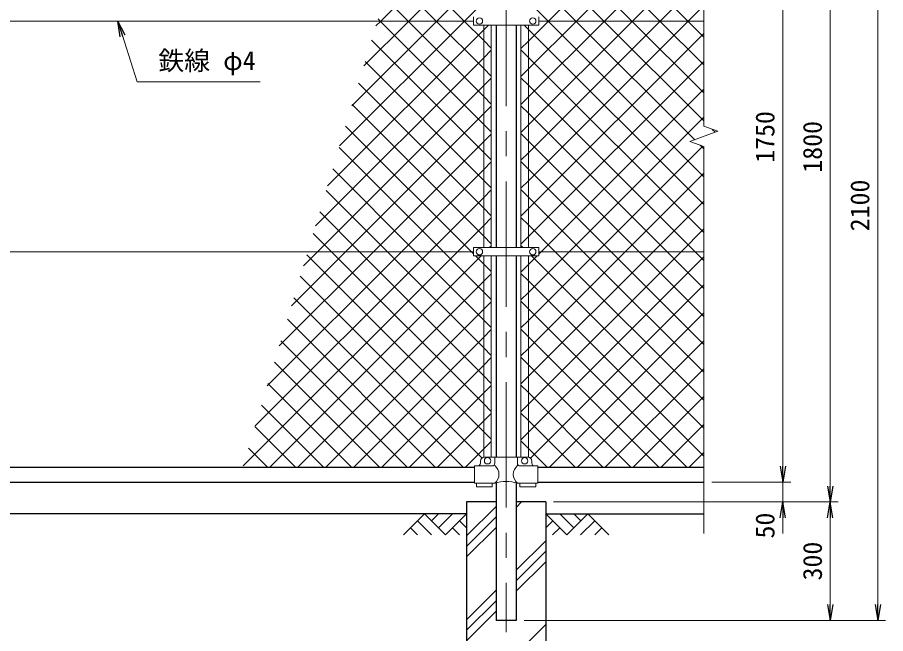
# Model space of a CAD drawing. Units: millimetres, scale not verified. Extents: x -4200 to 4200, y -2970 to 2970.
# Drawn here: x -2621 to -425, y -873 to 686 of the extents above; entities that cross this region are included whole.
import ezdxf
from ezdxf.enums import TextEntityAlignment as Align

# ---------------------------------------------------------------- set-up
doc = ezdxf.new("R2010")
doc.units = ezdxf.units.MM
doc.header["$LTSCALE"] = 10
doc.linetypes.add('USER1', pattern=[50.8, 31.75, -6.35, 6.35, -6.35])
for name, color, linetype, lineweight in [('0-1_D-BMK', 2, 'USER1', 13), ('0-2_D-STR1', 1, 'Continuous', 25), ('0-3_D-STR-DIM', 7, 'Continuous', 13), ('0-6_D-BGD', 7, 'Continuous', 25), ('0-7_D-STR4', 7, 'Continuous', 25), ('0-8_D-DCR-HCH', 7, 'Continuous', 13), ('0-9_D-STR3', 3, 'Continuous', 13), ('0-A_D-STR2', 7, 'Continuous', 13), ('0-B_D-STR-TXT', 7, 'Continuous', 13)]:
    doc.layers.add(name, color=color, linetype=linetype, lineweight=lineweight)
doc.layers.add('0-4_0', color=7, linetype='Continuous')
doc.styles.add('ＭＳ ゴシック', font='')
doc.styles.get('ＭＳ ゴシック').set_extended_font_data('MS Gothic')

# ---------------------------------------------------------------- blocks, each defined once
blk = doc.blocks.new('_Open')
at = {"layer": '0-4_0'}
blk.add_line((-10, 1.667), (0, 0), dxfattribs=at)
blk.add_lwpolyline([(-10, -1.667), (0, 0), (-10, 0)], dxfattribs=at)

msp = doc.modelspace()

# ---------------------------------------------------------------- linework, layer by layer
at = {"layer": '0-1_D-BMK'}
msp.add_line((-1384.65, 1287.29), (-1384.65, -869.77), dxfattribs=at)
at = {"layer": '0-2_D-STR1'}
for p, q in [((-1410.05, 666.73), (-1410.05, 103.73)), ((-1359.25, 666.73), (-1359.25, 103.73)), ((-1410.05, 82.73), (-1410.05, -426.77)), ((-1359.25, 82.73), (-1359.25, -426.77)), ((-3304.65, -451.77), (-1464.65, -451.77)), ((-1304.65, -451.77), (-884.65, -451.77)), ((-3304.65, -489.77), (-1464.65, -489.77)), ((-1410.05, -492.77), (-1410.05, -839.77)), ((-1359.25, -492.77), (-1359.25, -839.77)), ((-1304.65, -489.77), (-884.65, -489.77)), ((-1359.25, -839.77), (-1410.05, -839.77))]:
    msp.add_line(p, q, dxfattribs=at)
at = {"layer": '0-3_D-STR-DIM'}
for p, q in [((-884.65, 1285.23), (-884.65, 410.88)), ((-684.65, 1220.23), (-684.65, -449.77)), ((-564.65, 1220.23), (-564.65, -499.77)), ((-444.65, 1220.23), (-444.65, -799.77)), ((-919.89, 372.4), (-849.42, 398.05)), ((-849.42, 398.05), (-884.65, 410.88)), ((-884.65, 359.57), (-919.89, 372.4)), ((-884.65, 359.57), (-884.65, -619.77)), ((-684.65, -449.77), (-684.65, -409.77)), ((-864.65, -489.77), (-664.65, -489.77)), ((-864.65, -489.77), (-664.65, -489.77)), ((-684.65, -489.77), (-684.65, -539.77)), ((-1264.65, -539.77), (-664.65, -539.77)), ((-1264.65, -539.77), (-544.65, -539.77)), ((-1264.65, -539.77), (-544.65, -539.77)), ((-684.65, -579.77), (-684.65, -619.77)), ((-564.65, -579.77), (-564.65, -799.77)), ((-1339.25, -839.77), (-424.65, -839.77)), ((-1339.25, -839.77), (-544.65, -839.77))]:
    msp.add_line(p, q, dxfattribs=at)
at = {"layer": '0-6_D-BGD'}
for p, q in [((-1484.65, -569.77), (-3284.65, -569.77)), ((-1284.65, -569.77), (-884.65, -569.77))]:
    msp.add_line(p, q, dxfattribs=at)
at = {"layer": '0-7_D-STR4'}
for p, q in [((-1484.65, -539.77), (-1484.65, -1139.77)), ((-1410.05, -539.77), (-1484.65, -539.77)), ((-1284.65, -539.77), (-1359.25, -539.77)), ((-1284.65, -539.77), (-1284.65, -1139.77))]:
    msp.add_line(p, q, dxfattribs=at)
at = {"layer": '0-8_D-DCR-HCH'}
for p, q in [((-1359.25, -553.61), (-1345.42, -539.77)), ((-1591.08, -569.77), (-1644.29, -622.99)), ((-1591.08, -569.77), (-1537.87, -622.99)), ((-1573.34, -587.51), (-1555.6, -569.77)), ((-1555.6, -605.25), (-1520.13, -569.77)), ((-1537.87, -622.99), (-1484.65, -569.77)), ((-1484.65, -625.98), (-1410.05, -551.38)), ((-1231.44, -622.99), (-1284.65, -569.77)), ((-1213.7, -605.25), (-1249.18, -569.77)), ((-1178.23, -569.77), (-1231.44, -622.99)), ((-1195.87, -587.6), (-1213.7, -569.77)), ((-1178.23, -569.77), (-1125.02, -622.99)), ((-1608.82, -587.51), (-1573.18, -622.99)), ((-1502.39, -587.51), (-1484.65, -605.17)), ((-1484.65, -652.5), (-1410.05, -577.9)), ((-1266.92, -587.51), (-1284.65, -605.17)), ((-1160.49, -587.51), (-1196.13, -622.99)), ((-1626.55, -605.25), (-1608.73, -622.99)), ((-1520.13, -605.25), (-1502.31, -622.99)), ((-1484.65, -679.01), (-1410.05, -604.41)), ((-1249.18, -605.25), (-1267, -622.99)), ((-1142.76, -605.25), (-1160.57, -622.99)), ((-1359.25, -712.71), (-1284.65, -638.11)), ((-1359.25, -739.23), (-1284.65, -664.63)), ((-1359.25, -765.74), (-1284.65, -691.14)), ((-1484.65, -838.11), (-1410.05, -763.51)), ((-1484.65, -864.63), (-1410.05, -790.03)), ((-1484.65, -891.14), (-1410.05, -816.54)), ((-1484.65, -1050.24), (-1284.65, -850.24))]:
    msp.add_line(p, q, dxfattribs=at)
at = {"layer": '0-9_D-STR3'}
for p, q in [((-1467.15, 687.73), (-1467.15, 666.73)), ((-1302.15, 687.73), (-1302.15, 666.73)), ((-3307.66, 677.23), (-1467.15, 677.23)), ((-1302.15, 666.73), (-1467.15, 666.73)), ((-1441.15, 666.73), (-1441.15, 103.73)), ((-1422.15, 666.73), (-1422.15, 103.73)), ((-1347.15, 666.73), (-1347.15, 103.73)), ((-1328.15, 666.73), (-1328.15, 103.73)), ((-1302.15, 677.23), (-884.65, 677.23)), ((-3307.66, 93.23), (-1467.15, 93.23)), ((-1302.15, 103.73), (-1467.15, 103.73)), ((-1467.15, 103.73), (-1467.15, 82.73)), ((-1302.15, 103.73), (-1302.15, 82.73)), ((-1302.15, 93.23), (-884.65, 93.23)), ((-1302.15, 82.73), (-1467.15, 82.73)), ((-1441.15, 82.73), (-1441.15, -426.89)), ((-1422.15, 82.73), (-1422.15, -426.77)), ((-1347.15, 82.73), (-1347.15, -426.77)), ((-1328.15, 82.73), (-1328.15, -426.89)), ((-1449.65, -436.77), (-1449.65, -441.77)), ((-1439.65, -426.77), (-1329.65, -426.77)), ((-1413.2, -426.77), (-1413.2, -441.77)), ((-1356.1, -426.77), (-1356.1, -441.77)), ((-1319.65, -436.77), (-1319.65, -441.77)), ((-1464.65, -448.77), (-1464.65, -492.77)), ((-1420.2, -448.77), (-1464.65, -448.77)), ((-1304.65, -448.77), (-1349.1, -448.77)), ((-1304.65, -448.77), (-1304.65, -492.77)), ((-1413.2, -492.77), (-1464.65, -492.77)), ((-1459.65, -492.77), (-1459.65, -502.07)), ((-1419.65, -502.07), (-1459.65, -502.07)), ((-1419.65, -492.77), (-1419.65, -502.07)), ((-1304.65, -492.77), (-1356.1, -492.77)), ((-1349.65, -492.77), (-1349.65, -502.07)), ((-1309.65, -502.07), (-1349.65, -502.07)), ((-1309.65, -492.77), (-1309.65, -502.07))]:
    msp.add_line(p, q, dxfattribs=at)
for centre in [(-1452.15, 677.23), (-1317.15, 677.23), (-1452.15, 93.23), (-1317.15, 93.23), (-1431.65, -435.77), (-1337.65, -435.77)]:
    msp.add_circle(centre, 8, dxfattribs=at)
for centre, radius, start, end in [((-1439.65, -436.77), 10, 90, 180), ((-1329.65, -436.77), 10, 0, 90), ((-1456.65, -441.77), 7, 270, 0), ((-1420.2, -441.77), 7, 270, 0), ((-1432.33, -470.33), 29.48, 310.4464, 49.5536), ((-1336.98, -470.33), 29.48, 130.4464, 229.5536), ((-1349.1, -441.77), 7, 180, 270), ((-1312.65, -441.77), 7, 180, 270), ((-1384.65, -573.26), 85.4, 70.46947, 109.53053)]:
    msp.add_arc(centre, radius, start, end, dxfattribs=at)
at = {"layer": '0-A_D-STR2'}
for p, q in [((-925.14, 677.23), (-1328.15, 1080.24)), ((-1277.53, 677.23), (-884.65, 1070.1)), ((-995.85, 677.23), (-1328.15, 1009.53)), ((-1206.82, 677.23), (-884.65, 999.39)), ((-1701.79, 677.23), (-1441.15, 937.86)), ((-1066.57, 677.23), (-1328.15, 938.81)), ((-1136.11, 677.23), (-884.65, 928.68)), ((-1631.08, 677.23), (-1441.15, 867.15)), ((-1065.4, 677.23), (-884.65, 857.97)), ((-1490.83, 677.23), (-1659.58, 845.98)), ((-1561.54, 677.23), (-1675.96, 791.65)), ((-1560.37, 677.23), (-1441.15, 796.44)), ((-994.69, 677.23), (-884.65, 787.26)), ((-1632.25, 677.23), (-1692.35, 737.32)), ((-1489.66, 677.23), (-1441.15, 725.73)), ((-923.97, 677.23), (-884.65, 716.55)), ((-1702.96, 677.23), (-1708.73, 683)), ((-1805.82, 361.07), (-1489.66, 677.23)), ((-1775.29, 462.31), (-1560.37, 677.23)), ((-1744.75, 563.55), (-1631.08, 677.23)), ((-1714.22, 664.8), (-1701.79, 677.23)), ((-1441.15, 415.42), (-1702.96, 677.23)), ((-1441.15, 486.13), (-1632.25, 677.23)), ((-1441.15, 556.84), (-1561.54, 677.23)), ((-1441.15, 627.55), (-1490.83, 677.23)), ((-1328.15, 626.6), (-1277.53, 677.23)), ((-1328.15, 555.89), (-1206.82, 677.23)), ((-1328.15, 485.18), (-1136.11, 677.23)), ((-1328.15, 414.47), (-1065.4, 677.23)), ((-1328.15, 343.76), (-994.69, 677.23)), ((-1328.15, 273.05), (-923.97, 677.23)), ((-884.65, 495.31), (-1066.57, 677.23)), ((-884.65, 566.03), (-995.85, 677.23)), ((-884.65, 636.74), (-925.14, 677.23)), ((-1328.15, 202.34), (-884.65, 645.84)), ((-1441.15, 344.71), (-1725.12, 628.67)), ((-1422.15, 608.55), (-1441.15, 627.55)), ((-1347.15, 607.6), (-1328.15, 626.6)), ((-1441.15, 274), (-1741.5, 574.34)), ((-1328.15, 131.62), (-884.65, 575.12)), ((-1422.15, 537.84), (-1441.15, 556.84)), ((-1347.15, 536.89), (-1328.15, 555.89)), ((-1441.15, 513.6), (-1422.15, 532.6)), ((-1328.15, 514.55), (-1347.15, 533.55)), ((-1861.53, 93.23), (-1441.15, 513.6)), ((-1441.15, 203.29), (-1757.88, 520.02)), ((-906.83, 93.23), (-1328.15, 514.55)), ((-1422.15, 467.13), (-1441.15, 486.13)), ((-1347.15, 466.18), (-1328.15, 485.18)), ((-1441.15, 132.58), (-1774.27, 465.69)), ((-1441.15, 442.89), (-1422.15, 461.89)), ((-1328.15, 443.84), (-1347.15, 462.84)), ((-1790.82, 93.23), (-1441.15, 442.89)), ((-977.54, 93.23), (-1328.15, 443.84)), ((-1422.15, 396.42), (-1441.15, 415.42)), ((-1347.15, 395.47), (-1328.15, 414.47)), ((-855.78, 395.73), (-863.07, 403.02)), ((-849.7, 397.95), (-849.55, 398.1)), ((-1441.15, 372.18), (-1422.15, 391.18)), ((-1328.15, 373.13), (-1347.15, 392.13)), ((-1543.23, 93.23), (-1807.03, 357.03)), ((-1720.11, 93.23), (-1441.15, 372.18)), ((-1048.25, 93.23), (-1328.15, 373.13)), ((-884.65, 353.89), (-893.59, 362.83)), ((-1422.15, 325.71), (-1441.15, 344.71)), ((-1347.15, 324.76), (-1328.15, 343.76)), ((-1441.15, 301.47), (-1422.15, 320.47)), ((-1328.15, 302.42), (-1347.15, 321.42)), ((-1613.94, 93.23), (-1823.42, 302.71)), ((-1649.4, 93.23), (-1441.15, 301.47)), ((-1118.96, 93.23), (-1328.15, 302.42)), ((-1083.71, 93.23), (-884.65, 292.28)), ((-1422.15, 255), (-1441.15, 274)), ((-1347.15, 254.05), (-1328.15, 273.05)), ((-1684.65, 93.23), (-1839.8, 248.38)), ((-1441.15, 230.76), (-1422.15, 249.76)), ((-1328.15, 231.71), (-1347.15, 250.71)), ((-1578.69, 93.23), (-1441.15, 230.76)), ((-1189.67, 93.23), (-1328.15, 231.71)), ((-1013, 93.23), (-884.65, 221.57)), ((-1422.15, 184.29), (-1441.15, 203.29)), ((-1347.15, 183.34), (-1328.15, 202.34)), ((-1755.36, 93.23), (-1856.19, 194.05)), ((-1441.15, 160.05), (-1422.15, 179.05)), ((-1328.15, 161), (-1347.15, 180)), ((-1507.97, 93.23), (-1441.15, 160.05)), ((-1260.38, 93.23), (-1328.15, 161)), ((-1826.07, 93.23), (-1872.57, 139.73)), ((-1422.15, 113.58), (-1441.15, 132.58)), ((-942.29, 93.23), (-884.65, 150.86)), ((-1347.15, 112.62), (-1328.15, 131.62)), ((-2050.08, -448.88), (-1507.97, 93.23)), ((-2019.55, -347.63), (-1578.69, 93.23)), ((-1989.01, -246.39), (-1649.4, 93.23)), ((-1958.48, -145.15), (-1720.11, 93.23)), ((-1927.95, -43.9), (-1790.82, 93.23)), ((-1897.42, 57.34), (-1861.53, 93.23)), ((-1441.15, -291.69), (-1826.07, 93.23)), ((-1441.15, -220.98), (-1755.36, 93.23)), ((-1441.15, -150.27), (-1684.65, 93.23)), ((-1441.15, -79.56), (-1613.94, 93.23)), ((-1441.15, -8.85), (-1543.23, 93.23)), ((-1426.76, 103.73), (-1422.15, 108.34)), ((-1341.59, 103.73), (-1347.15, 109.29)), ((-1328.15, -151.22), (-1083.71, 93.23)), ((-1328.15, -221.93), (-1013, 93.23)), ((-1328.15, -292.64), (-942.29, 93.23)), ((-884.65, -282.5), (-1260.38, 93.23)), ((-884.65, -211.79), (-1189.67, 93.23)), ((-884.65, -141.08), (-1118.96, 93.23)), ((-884.65, -70.37), (-1048.25, 93.23)), ((-884.65, 0.34), (-977.54, 93.23)), ((-884.65, 71.05), (-906.83, 93.23)), ((-1982.26, -451.77), (-1447.76, 82.73)), ((-884.65, -353.21), (-1320.59, 82.73)), ((-1445.53, -428.74), (-1905.34, 31.07)), ((-1441.15, 18.62), (-1422.15, 37.62)), ((-1911.55, -451.77), (-1441.15, 18.62)), ((-1323.22, -429.13), (-884.65, 9.44)), ((-1422.15, -27.85), (-1441.15, -8.85)), ((-1493.2, -451.77), (-1921.72, -23.25)), ((-1441.15, -52.09), (-1422.15, -33.09)), ((-1328.15, -51.13), (-1347.15, -32.13)), ((-1840.84, -451.77), (-1441.15, -52.09)), ((-927.52, -451.77), (-1328.15, -51.13)), ((-1275.16, -451.77), (-884.65, -61.27)), ((-1563.91, -451.77), (-1938.1, -77.58)), ((-1422.15, -98.56), (-1441.15, -79.56)), ((-1441.15, -122.8), (-1422.15, -103.8)), ((-1328.15, -121.85), (-1347.15, -102.85)), ((-1770.13, -451.77), (-1441.15, -122.8)), ((-998.23, -451.77), (-1328.15, -121.85)), ((-1634.62, -451.77), (-1954.49, -131.91)), ((-1422.15, -169.27), (-1441.15, -150.27)), ((-1347.15, -170.22), (-1328.15, -151.22)), ((-1204.45, -451.77), (-884.65, -131.98)), ((-1441.15, -193.51), (-1422.15, -174.51)), ((-1328.15, -192.56), (-1347.15, -173.56)), ((-1705.33, -451.77), (-1970.87, -186.23)), ((-1699.42, -451.77), (-1441.15, -193.51)), ((-1068.94, -451.77), (-1328.15, -192.56)), ((-1133.74, -451.77), (-884.65, -202.69)), ((-1776.04, -451.77), (-1987.25, -240.56)), ((-1422.15, -239.98), (-1441.15, -220.98)), ((-1347.15, -240.93), (-1328.15, -221.93)), ((-1441.15, -264.22), (-1422.15, -245.22)), ((-1328.15, -263.27), (-1347.15, -244.27)), ((-1139.65, -451.77), (-1328.15, -263.27)), ((-1628.71, -451.77), (-1441.15, -264.22)), ((-1063.02, -451.77), (-884.65, -273.4)), ((-1846.75, -451.77), (-2003.64, -294.89)), ((-1422.15, -310.69), (-1441.15, -291.69)), ((-1347.15, -311.64), (-1328.15, -292.64)), ((-1441.15, -334.93), (-1422.15, -315.93)), ((-1328.15, -333.98), (-1347.15, -314.98)), ((-1917.46, -451.77), (-2020.02, -349.22)), ((-1558, -451.77), (-1441.15, -334.93)), ((-1210.36, -451.77), (-1328.15, -333.98)), ((-992.31, -451.77), (-884.65, -344.11)), ((-1441.15, -405.64), (-1422.15, -386.64)), ((-1328.15, -404.69), (-1347.15, -385.69)), ((-1988.18, -451.77), (-2036.41, -403.54)), ((-1487.29, -451.77), (-1441.15, -405.64)), ((-1281.07, -451.77), (-1328.15, -404.69)), ((-921.6, -451.77), (-884.65, -414.82))]:
    msp.add_line(p, q, dxfattribs=at)
for points in [[(-884.65, 424.6), (-1137.28, 677.23), (-1328.15, 868.1), (-1347.15, 887.1)], [(-907.63, 376.87), (-1207.99, 677.23), (-1328.15, 797.39), (-1347.15, 816.39)], [(-884.65, 283.18), (-1278.7, 677.23), (-1328.15, 726.68), (-1347.15, 745.68)], [(-1836.35, 259.82), (-1441.15, 655.02), (-1429.45, 666.73)], [(-884.65, 212.47), (-1328.15, 655.97), (-1338.91, 666.73)], [(-1866.88, 158.58), (-1441.15, 584.31), (-1422.15, 603.31)], [(-884.65, 141.76), (-1328.15, 585.26), (-1347.15, 604.26)], [(-1302.15, 86.91), (-1295.84, 93.23), (-884.65, 504.41)], [(-1347.15, -28.8), (-1328.15, -9.8), (-1225.13, 93.23), (-884.65, 433.7)], [(-1467.15, 87.87), (-1472.51, 93.23), (-1790.65, 411.36)], [(-1347.15, -99.51), (-1328.15, -80.51), (-1154.42, 93.23), (-887.16, 360.49)], [(-1422.15, -381.4), (-1441.15, -362.4), (-1888.95, 85.4)], [(-1422.15, 42.87), (-1441.15, 61.87), (-1462.02, 82.73)], [(-1347.15, 41.91), (-1328.15, 60.91), (-1306.34, 82.73)], [(-1347.15, -382.35), (-1328.15, -363.35), (-884.65, 80.15)], [(-884.65, -423.92), (-1328.15, 19.58), (-1347.15, 38.58)]]:
    msp.add_lwpolyline(points, dxfattribs=at)
at = {"layer": '0-B_D-STR-TXT'}
msp.add_lwpolyline([(-2006.99, 523.6), (-2318.32, 523.6), (-2366.41, 675.32)], dxfattribs=at)

# ---------------------------------------------------------------- block references
at = {"layer": '0-3_D-STR-DIM', "xscale": 4, "yscale": 4}
for p, rotation in [((-684.65, -489.77), 270), ((-684.65, -489.77), 270), ((-564.65, -539.77), 270), ((-684.65, -539.77), 90), ((-564.65, -539.77), 90), ((-564.65, -839.77), 270), ((-444.65, -839.77), 270)]:
    msp.add_blockref('_Open', p, dxfattribs=dict(at, rotation=rotation))
at = {"layer": '0-B_D-STR-TXT', "xscale": 4, "yscale": 4, "rotation": 107.58773}
msp.add_blockref('_Open', (-2367.02, 677.23), dxfattribs=at)

# ---------------------------------------------------------------- texts
at = {"layer": '0-3_D-STR-DIM', "style": 'ＭＳ ゴシック'}
for s, p in [('1750', (-691.4, 318.33)), ('1800', (-571.4, 293.33)), ('2100', (-451.4, 144.98)), ('50', (-691.4, -632.4)), ('300', (-571.4, -738.65))]:
    msp.add_text(s, height=48.09, rotation=90, dxfattribs=at).set_placement(p, align=Align.BOTTOM_LEFT)
at = {"layer": '0-B_D-STR-TXT', "style": 'ＭＳ ゴシック'}
msp.add_text('鉄線 φ4', height=48.09, dxfattribs=at).set_placement((-2264.6, 538.47), align=Align.BOTTOM_LEFT)

doc.saveas('drawing.dxf')
